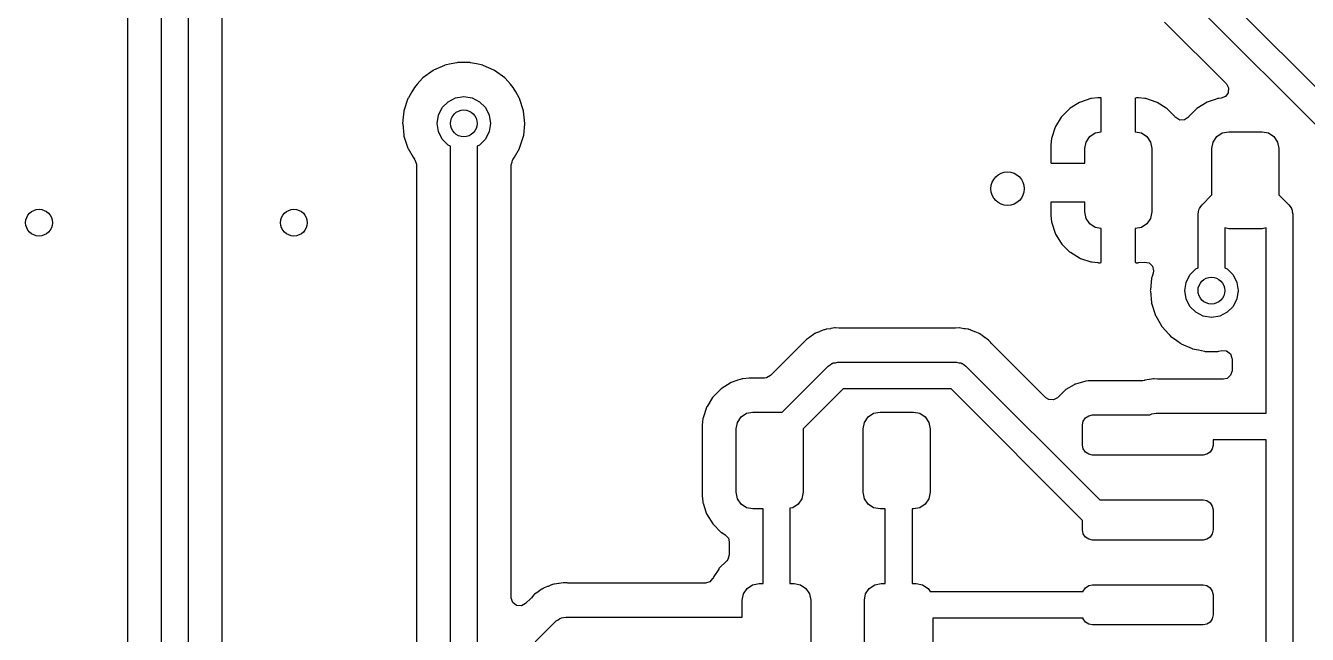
# Model space of a CAD drawing. Extents: x 61 to 228, y -146 to -45.
# Drawn here: x 125.53 to 144.69, y -97.6 to -88.49 of the extents above; entities that cross this region are included whole.
import ezdxf

# ---------------------------------------------------------------- set-up
doc = ezdxf.new("R2010")
doc.units = 0
doc.layers.add('BLACK', color=7, linetype='CONTINUOUS')

msp = doc.modelspace()

# ---------------------------------------------------------------- linework, layer by layer
at = {"layer": 'BLACK', "linetype": 'CONTINUOUS'}
for p, q in [((127.562, -122.548), (127.562, -61.2968)), ((127.962, -61.214), (127.962, -122.708)), ((128.47, -122.547), (128.47, -61.2429)), ((127.053, -61.5597), (127.053, -122.176)), ((145.296, -90.4608), (142.73, -87.895)), ((143.18, -87.7792), (145.492, -90.0908)), ((142.556, -88.4404), (143.479, -89.3633)), ((131.792, -89.0893), (131.629, -89.1616)), ((131.798, -89.0866), (131.792, -89.0893)), ((131.792, -89.0893), (131.792, -89.0893)), ((131.891, -89.0668), (131.798, -89.0866)), ((131.978, -89.0483), (131.891, -89.0668)), ((131.985, -89.0469), (131.978, -89.0483)), ((131.978, -89.0483), (131.978, -89.0483)), ((132.175, -89.0469), (131.985, -89.0469)), ((132.182, -89.0483), (132.175, -89.0469)), ((132.269, -89.0668), (132.182, -89.0483)), ((132.182, -89.0483), (132.182, -89.0483)), ((132.362, -89.0866), (132.269, -89.0668)), ((132.368, -89.0893), (132.362, -89.0866)), ((132.531, -89.1616), (132.368, -89.0893)), ((132.368, -89.0893), (132.368, -89.0893)), ((131.464, -89.2815), (131.384, -89.3705)), ((131.469, -89.2766), (131.464, -89.2815)), ((131.464, -89.2815), (131.464, -89.2815)), ((131.623, -89.1643), (131.469, -89.2766)), ((131.629, -89.1616), (131.623, -89.1643)), ((131.629, -89.1616), (131.629, -89.1616)), ((132.537, -89.1643), (132.531, -89.1616)), ((132.531, -89.1616), (132.531, -89.1616)), ((132.691, -89.2766), (132.537, -89.1643)), ((132.696, -89.2815), (132.691, -89.2766)), ((132.776, -89.3705), (132.696, -89.2815)), ((132.696, -89.2815), (132.696, -89.2815)), ((131.341, -89.4185), (131.303, -89.484)), ((131.384, -89.3705), (131.341, -89.4185)), ((132.819, -89.4185), (132.776, -89.3705)), ((132.857, -89.484), (132.819, -89.4185)), ((143.479, -89.3633), (143.513, -89.4256)), ((143.513, -89.4256), (143.508, -89.4965)), ((131.245, -89.5839), (131.186, -89.7655)), ((131.251, -89.5737), (131.245, -89.5839)), ((131.303, -89.484), (131.251, -89.5737)), ((131.756, -89.7203), (131.845, -89.6318)), ((131.845, -89.6318), (131.956, -89.575)), ((131.956, -89.575), (132.08, -89.5554)), ((132.08, -89.5554), (132.204, -89.575)), ((132.204, -89.575), (132.315, -89.6318)), ((132.315, -89.6318), (132.404, -89.7203)), ((132.909, -89.5737), (132.857, -89.484)), ((132.915, -89.5839), (132.909, -89.5737)), ((132.974, -89.7655), (132.915, -89.5839)), ((141.284, -89.6428), (141.146, -89.7281)), ((141.297, -89.6366), (141.284, -89.6428)), ((141.451, -89.5851), (141.297, -89.6366)), ((141.465, -89.5823), (141.451, -89.5851)), ((141.56, -89.5723), (141.465, -89.5823)), ((141.567, -89.572), (141.56, -89.5723)), ((141.596, -89.572), (141.567, -89.572)), ((141.604, -89.5737), (141.596, -89.572)), ((141.606, -89.5749), (141.604, -89.5737)), ((141.61, -89.5901), (141.606, -89.5749)), ((141.61, -90.0808), (141.61, -89.5901)), ((142.12, -89.5779), (142.118, -89.5855)), ((142.118, -89.5855), (142.118, -90.0808)), ((142.121, -89.5765), (142.12, -89.5779)), ((142.136, -89.572), (142.121, -89.5765)), ((142.161, -89.572), (142.136, -89.572)), ((142.168, -89.5723), (142.161, -89.572)), ((142.262, -89.582), (142.168, -89.5723)), ((142.275, -89.5849), (142.262, -89.582)), ((142.43, -89.636), (142.275, -89.5849)), ((142.443, -89.6422), (142.43, -89.636)), ((142.581, -89.7272), (142.443, -89.6422)), ((143.19, -89.6384), (143.04, -89.7315)), ((143.297, -89.6029), (143.19, -89.6384)), ((143.351, -89.5847), (143.297, -89.6029)), ((143.358, -89.5825), (143.351, -89.5847)), ((143.351, -89.5847), (143.351, -89.5847)), ((143.365, -89.5818), (143.358, -89.5825)), ((143.403, -89.5778), (143.365, -89.5818)), ((143.365, -89.5818), (143.365, -89.5818)), ((143.466, -89.5533), (143.403, -89.5778)), ((143.508, -89.4965), (143.466, -89.5533)), ((131.186, -89.7721), (131.176, -89.8608)), ((131.186, -89.7655), (131.186, -89.7721)), ((131.186, -89.7721), (131.186, -89.7721)), ((131.68, -89.9554), (131.7, -89.8318)), ((131.7, -89.8318), (131.756, -89.7203)), ((132.404, -89.7203), (132.46, -89.8318)), ((132.46, -89.8318), (132.48, -89.9554)), ((132.974, -89.7721), (132.974, -89.7655)), ((132.984, -89.8608), (132.974, -89.7721)), ((132.974, -89.7721), (132.974, -89.7721)), ((141.02, -89.8518), (141.011, -89.8632)), ((141.135, -89.7371), (141.02, -89.8518)), ((141.146, -89.7281), (141.135, -89.7371)), ((142.592, -89.7363), (142.581, -89.7272)), ((142.707, -89.8508), (142.592, -89.7363)), ((142.715, -89.8609), (142.707, -89.8508)), ((142.915, -89.8567), (142.912, -89.8612)), ((143.04, -89.7315), (142.915, -89.8567)), ((131.176, -89.8608), (131.166, -89.9554)), ((131.166, -89.9554), (131.167, -89.962)), ((131.167, -89.962), (131.185, -90.1296)), ((131.7, -90.079), (131.68, -89.9554)), ((132.48, -89.9554), (132.46, -90.079)), ((132.975, -90.1296), (132.993, -89.962)), ((132.994, -89.9554), (132.984, -89.8608)), ((132.993, -89.962), (132.994, -89.9554)), ((140.92, -90.0144), (140.869, -90.1687)), ((140.926, -90.0012), (140.92, -90.0144)), ((141.011, -89.8632), (140.926, -90.0012)), ((142.722, -89.8694), (142.715, -89.8609)), ((142.784, -89.9051), (142.722, -89.8694)), ((142.855, -89.9018), (142.784, -89.9051)), ((142.912, -89.8612), (142.855, -89.9018)), ((131.185, -90.1296), (131.186, -90.1454)), ((131.186, -90.1454), (131.245, -90.327)), ((131.756, -90.1905), (131.7, -90.079)), ((131.845, -90.279), (131.756, -90.1905)), ((132.404, -90.1905), (132.315, -90.279)), ((132.46, -90.079), (132.404, -90.1905)), ((132.915, -90.327), (132.974, -90.1454)), ((132.974, -90.1454), (132.975, -90.1296)), ((140.866, -90.1821), (140.856, -90.2764)), ((140.869, -90.1687), (140.866, -90.1821)), ((141.364, -90.33), (141.383, -90.2343)), ((141.383, -90.2343), (141.437, -90.1532)), ((141.437, -90.1532), (141.518, -90.099)), ((141.518, -90.099), (141.61, -90.0808)), ((142.118, -90.0808), (142.21, -90.099)), ((142.21, -90.099), (142.291, -90.1532)), ((142.291, -90.1532), (142.345, -90.2343)), ((142.345, -90.2343), (142.364, -90.33)), ((143.264, -90.33), (143.283, -90.2343)), ((143.283, -90.2343), (143.337, -90.1532)), ((143.337, -90.1532), (143.418, -90.099)), ((143.418, -90.099), (143.514, -90.08)), ((143.514, -90.08), (144.014, -90.08)), ((144.014, -90.08), (144.11, -90.099)), ((144.11, -90.099), (144.191, -90.1532)), ((144.191, -90.1532), (144.245, -90.2343)), ((144.245, -90.2343), (144.264, -90.33)), ((131.245, -90.327), (131.249, -90.3327)), ((131.249, -90.3327), (131.249, -90.3327)), ((131.249, -90.3327), (131.323, -90.4607)), ((131.88, -90.2969), (131.845, -90.279)), ((131.88, -102.87), (131.88, -90.2969)), ((132.315, -90.279), (132.28, -90.2969)), ((132.28, -90.2969), (132.28, -102.787)), ((132.837, -90.4607), (132.911, -90.3327)), ((132.911, -90.3327), (132.915, -90.327)), ((132.911, -90.3327), (132.911, -90.3327)), ((140.856, -90.2764), (140.856, -90.2829)), ((140.856, -90.2829), (140.856, -90.5329)), ((141.364, -90.551), (141.364, -90.33)), ((142.364, -90.33), (142.364, -91.28)), ((143.264, -91.0222), (143.264, -90.33)), ((144.264, -90.33), (144.264, -91.0222)), ((131.323, -90.4607), (131.341, -90.4924)), ((131.341, -90.4924), (131.345, -90.4973)), ((131.345, -90.4973), (131.347, -90.5001)), ((131.347, -90.5001), (131.371, -90.567)), ((131.371, -90.567), (131.371, -90.5742)), ((131.371, -90.5742), (131.371, -102.841)), ((132.788, -90.5742), (132.801, -90.5329)), ((132.788, -97.0453), (132.788, -90.5742)), ((132.801, -90.5329), (132.809, -90.5061)), ((132.809, -90.5061), (132.813, -90.5001)), ((132.813, -90.5001), (132.815, -90.4973)), ((132.815, -90.4973), (132.819, -90.4924)), ((132.819, -90.4924), (132.837, -90.4607)), ((140.856, -90.5329), (140.86, -90.5481)), ((140.86, -90.5481), (140.862, -90.5493)), ((140.862, -90.5493), (140.87, -90.551)), ((140.87, -90.551), (141.364, -90.551)), ((141.364, -91.132), (140.856, -91.132)), ((140.856, -91.132), (140.856, -91.3271)), ((141.364, -91.28), (141.364, -91.132)), ((143.076, -91.226), (143.097, -91.1999)), ((143.097, -91.1999), (143.115, -91.1716)), ((143.115, -91.1716), (143.264, -91.0222)), ((144.264, -91.0222), (144.414, -91.1718)), ((144.414, -91.1718), (144.431, -91.2001)), ((144.431, -91.2001), (144.452, -91.2263)), ((140.856, -91.3271), (140.856, -91.3336)), ((140.856, -91.3336), (140.866, -91.4292)), ((141.383, -91.3757), (141.364, -91.28)), ((141.437, -91.4568), (141.383, -91.3757)), ((142.345, -91.3757), (142.291, -91.4568)), ((142.364, -91.28), (142.345, -91.3757)), ((143.056, -91.3127), (143.063, -91.2801)), ((143.056, -92.1145), (143.056, -91.3127)), ((143.063, -91.2801), (143.067, -91.2469)), ((143.067, -91.2469), (143.073, -91.2372)), ((143.073, -91.2372), (143.076, -91.226)), ((144.452, -91.2263), (144.455, -91.2375)), ((144.455, -91.2375), (144.461, -91.2472)), ((144.461, -91.2472), (144.465, -91.2804)), ((144.465, -91.2804), (144.472, -91.313)), ((144.472, -91.313), (144.472, -116.332)), ((140.866, -91.4292), (140.869, -91.4426)), ((140.869, -91.4426), (140.921, -91.5968)), ((141.518, -91.511), (141.437, -91.4568)), ((141.61, -91.5292), (141.518, -91.511)), ((141.61, -92.0245), (141.61, -91.5292)), ((142.21, -91.511), (142.118, -91.5292)), ((142.118, -91.5292), (142.118, -92.0199)), ((142.291, -91.4568), (142.21, -91.511)), ((143.514, -91.53), (143.456, -91.5185)), ((143.456, -91.5185), (143.456, -92.1145)), ((144.014, -91.53), (143.514, -91.53)), ((144.072, -91.5185), (144.014, -91.53)), ((144.072, -94.288), (144.072, -91.5185)), ((140.921, -91.5968), (140.927, -91.61)), ((140.927, -91.61), (141.012, -91.7478)), ((141.012, -91.7478), (141.021, -91.7592)), ((141.021, -91.7592), (141.136, -91.8737)), ((141.136, -91.8737), (141.147, -91.8828)), ((141.147, -91.8828), (141.285, -91.9678)), ((141.285, -91.9678), (141.298, -91.974)), ((141.298, -91.974), (141.453, -92.0251)), ((141.453, -92.0251), (141.466, -92.028)), ((141.466, -92.028), (141.56, -92.0377)), ((141.56, -92.0377), (141.567, -92.038)), ((141.567, -92.038), (141.592, -92.038)), ((141.592, -92.038), (141.607, -92.0335)), ((141.607, -92.0335), (141.608, -92.0321)), ((141.608, -92.0321), (141.61, -92.0245)), ((142.118, -92.0199), (142.122, -92.0351)), ((142.122, -92.0351), (142.124, -92.0363)), ((142.124, -92.0363), (142.132, -92.038)), ((142.132, -92.038), (142.161, -92.038)), ((142.161, -92.038), (142.168, -92.0377)), ((142.168, -92.0377), (142.253, -92.0288)), ((142.253, -92.0288), (142.323, -92.0416)), ((142.323, -92.0416), (142.375, -92.0902)), ((142.375, -92.0902), (142.392, -92.1591)), ((142.392, -92.1591), (142.386, -92.193)), ((142.932, -92.2209), (143.021, -92.1324)), ((143.021, -92.1324), (143.056, -92.1145)), ((143.456, -92.1145), (143.491, -92.1324)), ((143.491, -92.1324), (143.58, -92.2209)), ((142.362, -92.2726), (142.344, -92.4458)), ((142.364, -92.2598), (142.362, -92.2661)), ((142.362, -92.2661), (142.362, -92.2726)), ((142.362, -92.2726), (142.362, -92.2726)), ((142.386, -92.193), (142.364, -92.2598)), ((142.364, -92.2598), (142.364, -92.2598)), ((142.856, -92.456), (142.876, -92.3324)), ((142.876, -92.3324), (142.932, -92.2209)), ((143.58, -92.2209), (143.636, -92.3324)), ((143.636, -92.3324), (143.656, -92.456)), ((142.344, -92.4458), (142.342, -92.456)), ((142.342, -92.456), (142.343, -92.4626)), ((142.343, -92.4626), (142.361, -92.6337)), ((142.876, -92.5796), (142.856, -92.456)), ((143.656, -92.456), (143.636, -92.5796)), ((142.361, -92.6337), (142.362, -92.6459)), ((142.362, -92.6459), (142.421, -92.8276)), ((142.932, -92.6911), (142.876, -92.5796)), ((143.021, -92.7796), (142.932, -92.6911)), ((143.58, -92.6911), (143.491, -92.7796)), ((143.636, -92.5796), (143.58, -92.6911)), ((142.421, -92.8276), (142.425, -92.8333)), ((142.425, -92.8333), (142.425, -92.8333)), ((142.425, -92.8333), (142.444, -92.8662)), ((142.444, -92.8662), (142.517, -92.9929)), ((143.132, -92.8364), (143.021, -92.7796)), ((143.256, -92.856), (143.132, -92.8364)), ((143.38, -92.8364), (143.256, -92.856)), ((143.491, -92.7796), (143.38, -92.8364)), ((137.305, -93.1117), (137.254, -93.1506)), ((137.312, -93.1086), (137.305, -93.1117)), ((137.314, -93.1073), (137.312, -93.1086)), ((137.329, -93.0991), (137.314, -93.1073)), ((137.331, -93.0978), (137.329, -93.0991)), ((137.337, -93.0935), (137.331, -93.0978)), ((137.397, -93.0709), (137.337, -93.0935)), ((137.403, -93.0684), (137.397, -93.0709)), ((137.437, -93.0535), (137.403, -93.0684)), ((137.462, -93.0428), (137.437, -93.0535)), ((137.469, -93.0414), (137.462, -93.0428)), ((137.472, -93.0407), (137.469, -93.0414)), ((137.488, -93.0362), (137.472, -93.0407)), ((137.491, -93.0356), (137.488, -93.0362)), ((137.498, -93.0329), (137.491, -93.0356)), ((137.561, -93.0252), (137.498, -93.0329)), ((137.568, -93.0243), (137.561, -93.0252)), ((137.597, -93.0192), (137.568, -93.0243)), ((137.623, -93.0146), (137.597, -93.0192)), ((137.631, -93.0133), (137.623, -93.0146)), ((137.623, -93.0146), (137.623, -93.0146)), ((137.638, -93.0138), (137.631, -93.0133)), ((137.688, -93.0172), (137.638, -93.0138)), ((137.638, -93.0138), (137.638, -93.0138)), ((137.697, -93.0175), (137.688, -93.0172)), ((139.421, -93.0175), (137.697, -93.0175)), ((139.429, -93.0173), (139.421, -93.0175)), ((139.483, -93.0141), (139.429, -93.0173)), ((139.491, -93.0137), (139.483, -93.0141)), ((139.483, -93.0141), (139.483, -93.0141)), ((139.554, -93.0253), (139.491, -93.0137)), ((139.56, -93.0264), (139.554, -93.0253)), ((139.579, -93.0288), (139.56, -93.0264)), ((139.616, -93.0337), (139.579, -93.0288)), ((139.623, -93.0347), (139.616, -93.0337)), ((139.616, -93.0337), (139.616, -93.0337)), ((139.631, -93.0375), (139.623, -93.0347)), ((139.633, -93.0381), (139.631, -93.0375)), ((139.649, -93.0428), (139.633, -93.0381)), ((139.652, -93.0436), (139.649, -93.0428)), ((139.659, -93.045), (139.652, -93.0436)), ((139.718, -93.0712), (139.659, -93.045)), ((139.724, -93.0738), (139.718, -93.0712)), ((139.776, -93.0942), (139.724, -93.0738)), ((139.776, -93.0943), (139.776, -93.0942)), ((139.783, -93.097), (139.776, -93.0943)), ((139.789, -93.1014), (139.783, -93.097)), ((139.792, -93.1026), (139.789, -93.1014)), ((139.807, -93.111), (139.792, -93.1026)), ((139.809, -93.1124), (139.807, -93.111)), ((139.816, -93.1155), (139.809, -93.1124)), ((139.822, -93.1202), (139.816, -93.1155)), ((142.517, -92.9929), (142.521, -92.9979)), ((142.521, -92.9979), (142.521, -92.9979)), ((142.521, -92.9979), (142.62, -93.1078)), ((142.62, -93.1078), (142.645, -93.1349)), ((137.15, -93.2424), (136.666, -93.7256)), ((137.155, -93.2372), (137.15, -93.2424)), ((137.191, -93.1963), (137.155, -93.2372)), ((137.196, -93.1906), (137.191, -93.1963)), ((137.191, -93.1963), (137.191, -93.1963)), ((137.202, -93.1863), (137.196, -93.1906)), ((137.249, -93.1545), (137.202, -93.1863)), ((137.202, -93.1863), (137.202, -93.1863)), ((137.254, -93.1506), (137.249, -93.1545)), ((139.866, -93.1549), (139.822, -93.1202)), ((139.871, -93.1589), (139.866, -93.1549)), ((139.924, -93.1956), (139.871, -93.1589)), ((139.952, -93.2277), (139.924, -93.1956)), ((139.962, -93.2392), (139.952, -93.2277)), ((139.967, -93.2455), (139.962, -93.2392)), ((140.779, -94.0568), (139.967, -93.2455)), ((142.645, -93.1349), (142.74, -93.2039)), ((142.74, -93.2039), (142.793, -93.2424)), ((142.793, -93.2424), (142.799, -93.2471)), ((142.799, -93.2471), (142.805, -93.2498)), ((142.805, -93.2498), (142.805, -93.2498)), ((142.805, -93.2498), (142.967, -93.3216)), ((142.967, -93.3216), (142.974, -93.3248)), ((142.974, -93.3248), (143.062, -93.3436)), ((143.062, -93.3436), (143.154, -93.3631)), ((143.154, -93.3631), (143.154, -93.3631)), ((143.154, -93.3631), (143.161, -93.3645)), ((143.161, -93.3645), (143.351, -93.3645)), ((143.351, -93.3645), (143.365, -93.3616)), ((143.365, -93.3616), (143.411, -93.3518)), ((143.411, -93.3518), (143.482, -93.3572)), ((143.482, -93.3572), (143.539, -93.4)), ((143.539, -93.4), (143.563, -93.4666)), ((143.563, -93.4666), (143.564, -93.475)), ((143.564, -93.475), (143.564, -93.6535)), ((136.84, -94.271), (137.527, -93.5843)), ((137.527, -93.5843), (137.555, -93.5666)), ((137.555, -93.5666), (137.581, -93.5458)), ((137.581, -93.5458), (137.592, -93.5432)), ((137.592, -93.5432), (137.602, -93.5371)), ((137.602, -93.5371), (137.635, -93.5334)), ((137.635, -93.5334), (137.668, -93.526)), ((137.668, -93.526), (139.446, -93.526)), ((139.446, -93.526), (139.479, -93.5335)), ((139.479, -93.5335), (139.512, -93.5372)), ((139.512, -93.5372), (139.522, -93.5434)), ((139.522, -93.5434), (139.533, -93.5459)), ((139.533, -93.5459), (139.559, -93.5668)), ((139.559, -93.5668), (139.587, -93.5846)), ((139.587, -93.5846), (141.588, -95.585)), ((143.564, -93.6535), (143.543, -93.7216)), ((136.078, -93.8294), (135.928, -93.9225)), ((136.147, -93.8065), (136.078, -93.8294)), ((136.239, -93.7757), (136.147, -93.8065)), ((136.246, -93.7735), (136.239, -93.7757)), ((136.239, -93.7757), (136.239, -93.7757)), ((136.253, -93.7728), (136.246, -93.7735)), ((136.348, -93.7628), (136.253, -93.7728)), ((136.253, -93.7728), (136.253, -93.7728)), ((136.352, -93.7625), (136.348, -93.7628)), ((136.348, -93.7628), (136.348, -93.7628)), ((136.577, -93.7625), (136.352, -93.7625)), ((136.604, -93.7596), (136.577, -93.7625)), ((136.666, -93.7256), (136.604, -93.7596)), ((141.202, -93.8646), (141.08, -93.9365)), ((141.216, -93.8559), (141.202, -93.8646)), ((141.224, -93.8536), (141.216, -93.8559)), ((141.296, -93.8327), (141.224, -93.8536)), ((141.224, -93.8536), (141.224, -93.8536)), ((141.376, -93.8094), (141.296, -93.8327)), ((141.383, -93.8089), (141.376, -93.8094)), ((141.411, -93.8067), (141.383, -93.8089)), ((141.383, -93.8089), (141.383, -93.8089)), ((141.413, -93.8065), (141.411, -93.8067)), ((141.411, -93.8067), (141.411, -93.8067)), ((142.205, -93.8065), (141.413, -93.8065)), ((142.226, -93.8046), (142.205, -93.8065)), ((142.232, -93.8036), (142.226, -93.8046)), ((142.252, -93.7982), (142.232, -93.8036)), ((142.255, -93.7976), (142.252, -93.7982)), ((142.262, -93.7949), (142.255, -93.7976)), ((142.325, -93.7872), (142.262, -93.7949)), ((142.332, -93.7863), (142.325, -93.7872)), ((142.361, -93.7812), (142.332, -93.7863)), ((142.387, -93.7766), (142.361, -93.7812)), ((142.395, -93.7753), (142.387, -93.7766)), ((142.387, -93.7766), (142.387, -93.7766)), ((142.402, -93.7758), (142.395, -93.7753)), ((142.452, -93.7792), (142.402, -93.7758)), ((142.402, -93.7758), (142.402, -93.7758)), ((142.461, -93.7795), (142.452, -93.7792)), ((143.438, -93.7795), (142.461, -93.7795)), ((143.49, -93.7681), (143.438, -93.7795)), ((143.543, -93.7216), (143.49, -93.7681)), ((135.799, -94.0539), (135.716, -94.188)), ((135.803, -94.0477), (135.799, -94.0539)), ((135.799, -94.0539), (135.799, -94.0539)), ((135.928, -93.9225), (135.803, -94.0477)), ((137.751, -93.926), (137.152, -94.5248)), ((139.363, -93.926), (137.751, -93.926)), ((141.33, -95.8928), (139.363, -93.926)), ((140.824, -94.0858), (140.779, -94.0568)), ((140.957, -94.0568), (140.895, -94.0908)), ((141.073, -93.9405), (140.957, -94.0568)), ((141.08, -93.9365), (141.073, -93.9405)), ((141.08, -93.9365), (141.08, -93.9365)), ((135.708, -94.2052), (135.657, -94.3568)), ((135.71, -94.1983), (135.708, -94.2052)), ((135.716, -94.188), (135.71, -94.1983)), ((140.895, -94.0908), (140.824, -94.0858)), ((135.65, -94.4104), (135.643, -94.4706)), ((135.654, -94.373), (135.65, -94.4104)), ((135.657, -94.3568), (135.654, -94.3661)), ((135.654, -94.3661), (135.654, -94.373)), ((135.654, -94.373), (135.654, -94.373)), ((136.152, -94.521), (136.171, -94.4253)), ((136.171, -94.4253), (136.225, -94.3442)), ((136.225, -94.3442), (136.306, -94.29)), ((136.306, -94.29), (136.402, -94.271)), ((136.402, -94.271), (136.84, -94.271)), ((138.052, -94.521), (138.071, -94.4253)), ((138.071, -94.4253), (138.125, -94.3442)), ((138.125, -94.3442), (138.206, -94.29)), ((138.206, -94.29), (138.302, -94.271)), ((138.302, -94.271), (138.802, -94.271)), ((138.802, -94.271), (138.898, -94.29)), ((138.898, -94.29), (138.979, -94.3442)), ((138.979, -94.3442), (139.033, -94.4253)), ((139.033, -94.4253), (139.052, -94.521)), ((141.33, -94.465), (141.341, -94.4076)), ((141.341, -94.4076), (141.374, -94.3589)), ((141.374, -94.3589), (141.423, -94.3264)), ((141.423, -94.3264), (141.48, -94.315)), ((141.48, -94.315), (142.336, -94.315)), ((142.336, -94.315), (142.345, -94.3078)), ((142.345, -94.3078), (142.356, -94.3052)), ((142.356, -94.3052), (142.366, -94.2991)), ((142.366, -94.2991), (142.399, -94.2954)), ((142.399, -94.2954), (142.432, -94.288)), ((142.432, -94.288), (144.072, -94.288)), ((135.643, -94.4706), (135.643, -95.5214)), ((136.152, -95.471), (136.152, -94.521)), ((137.152, -94.5248), (137.152, -95.471)), ((138.052, -95.471), (138.052, -94.521)), ((139.052, -94.521), (139.052, -95.471)), ((141.33, -94.765), (141.33, -94.465)), ((141.341, -94.8224), (141.33, -94.765)), ((141.374, -94.8711), (141.341, -94.8224)), ((143.269, -94.8224), (143.236, -94.8711)), ((143.28, -94.765), (143.269, -94.8224)), ((144.072, -94.688), (143.28, -94.688)), ((143.28, -94.688), (143.28, -94.765)), ((144.072, -103.94), (144.072, -94.688)), ((141.423, -94.9036), (141.374, -94.8711)), ((141.48, -94.915), (141.423, -94.9036)), ((143.13, -94.915), (141.48, -94.915)), ((143.187, -94.9036), (143.13, -94.915)), ((143.236, -94.8711), (143.187, -94.9036)), ((135.643, -95.5214), (135.644, -95.5246)), ((135.644, -95.5246), (135.644, -95.5246)), ((135.644, -95.5246), (135.653, -95.6115)), ((136.171, -95.5667), (136.152, -95.471)), ((136.225, -95.6478), (136.171, -95.5667)), ((137.133, -95.5667), (137.079, -95.6478)), ((137.152, -95.471), (137.133, -95.5667)), ((138.071, -95.5667), (138.052, -95.471)), ((138.125, -95.6478), (138.071, -95.5667)), ((139.033, -95.5667), (138.979, -95.6478)), ((139.052, -95.471), (139.033, -95.5667)), ((141.588, -95.585), (143.13, -95.585)), ((143.13, -95.585), (143.187, -95.5964)), ((143.187, -95.5964), (143.236, -95.6289)), ((135.653, -95.6115), (135.654, -95.6272)), ((135.654, -95.6272), (135.657, -95.6337)), ((135.657, -95.6337), (135.657, -95.6337)), ((135.657, -95.6337), (135.7, -95.7636)), ((135.7, -95.7636), (135.71, -95.7949)), ((135.71, -95.7949), (135.804, -95.9453)), ((136.306, -95.702), (136.225, -95.6478)), ((136.402, -95.721), (136.306, -95.702)), ((136.555, -95.721), (136.402, -95.721)), ((136.555, -96.836), (136.555, -95.721)), ((136.998, -95.702), (136.956, -95.7104)), ((136.956, -95.7104), (136.956, -96.836)), ((137.079, -95.6478), (136.998, -95.702)), ((138.206, -95.702), (138.125, -95.6478)), ((138.302, -95.721), (138.206, -95.702)), ((138.38, -95.721), (138.302, -95.721)), ((138.38, -96.836), (138.38, -95.721)), ((138.802, -95.721), (138.78, -95.721)), ((138.78, -95.721), (138.78, -96.836)), ((138.898, -95.702), (138.802, -95.721)), ((138.979, -95.6478), (138.898, -95.702)), ((143.236, -95.6289), (143.269, -95.6776)), ((143.269, -95.6776), (143.28, -95.735)), ((143.28, -95.735), (143.28, -96.035)), ((135.804, -95.9453), (135.929, -96.0703)), ((141.33, -96.035), (141.33, -95.8928)), ((135.929, -96.0703), (135.935, -96.0741)), ((135.935, -96.0741), (135.935, -96.0741)), ((135.935, -96.0741), (135.987, -96.1063)), ((135.987, -96.1063), (136.035, -96.1591)), ((136.035, -96.1591), (136.047, -96.2136)), ((141.341, -96.0924), (141.33, -96.035)), ((141.374, -96.1411), (141.341, -96.0924)), ((141.423, -96.1736), (141.374, -96.1411)), ((141.48, -96.185), (141.423, -96.1736)), ((143.187, -96.1736), (143.13, -96.185)), ((143.236, -96.1411), (143.187, -96.1736)), ((143.269, -96.0924), (143.236, -96.1411)), ((143.28, -96.035), (143.269, -96.0924)), ((136.047, -96.2136), (136.047, -96.407)), ((143.13, -96.185), (141.48, -96.185)), ((136.01, -96.496), (135.894, -96.6127)), ((136.027, -96.4751), (136.01, -96.496)), ((136.047, -96.407), (136.027, -96.4751)), ((135.82, -96.7318), (135.801, -96.7633)), ((135.89, -96.6189), (135.82, -96.7318)), ((135.894, -96.6127), (135.89, -96.6189)), ((135.89, -96.6189), (135.89, -96.6189)), ((133.213, -96.9427), (133.19, -96.9606)), ((133.235, -96.9263), (133.213, -96.9427)), ((133.241, -96.9217), (133.235, -96.9263)), ((133.235, -96.9263), (133.235, -96.9263)), ((133.248, -96.9186), (133.241, -96.9217)), ((133.25, -96.9173), (133.248, -96.9186)), ((133.265, -96.9091), (133.25, -96.9173)), ((133.267, -96.9078), (133.265, -96.9091)), ((133.273, -96.9035), (133.267, -96.9078)), ((133.28, -96.9008), (133.273, -96.9035)), ((133.333, -96.8809), (133.28, -96.9008)), ((133.28, -96.9008), (133.28, -96.9008)), ((133.339, -96.8784), (133.333, -96.8809)), ((133.391, -96.8558), (133.339, -96.8784)), ((133.398, -96.8528), (133.391, -96.8558)), ((133.391, -96.8558), (133.391, -96.8558)), ((133.405, -96.8515), (133.398, -96.8528)), ((133.408, -96.8507), (133.405, -96.8515)), ((133.424, -96.8462), (133.408, -96.8507)), ((133.427, -96.8456), (133.424, -96.8462)), ((133.434, -96.8429), (133.427, -96.8456)), ((133.497, -96.8352), (133.434, -96.8429)), ((133.504, -96.8343), (133.497, -96.8352)), ((133.567, -96.8233), (133.504, -96.8343)), ((133.574, -96.8238), (133.567, -96.8233)), ((133.624, -96.8272), (133.574, -96.8238)), ((133.574, -96.8238), (133.574, -96.8238)), ((133.633, -96.8275), (133.624, -96.8272)), ((135.692, -96.8275), (133.633, -96.8275)), ((135.759, -96.808), (135.692, -96.8275)), ((135.799, -96.7622), (135.759, -96.808)), ((135.801, -96.7633), (135.799, -96.7622)), ((136.262, -96.9903), (136.316, -96.9092)), ((136.316, -96.9092), (136.397, -96.855)), ((136.397, -96.855), (136.493, -96.836)), ((136.493, -96.836), (136.555, -96.836)), ((136.956, -96.836), (137.018, -96.836)), ((137.018, -96.836), (137.114, -96.855)), ((137.114, -96.855), (137.195, -96.9092)), ((137.195, -96.9092), (137.249, -96.9903)), ((138.087, -96.9903), (138.141, -96.9092)), ((138.141, -96.9092), (138.222, -96.855)), ((138.222, -96.855), (138.318, -96.836)), ((138.318, -96.836), (138.38, -96.836)), ((138.78, -96.836), (138.843, -96.836)), ((138.843, -96.836), (138.939, -96.855)), ((138.939, -96.855), (139.02, -96.9092)), ((139.02, -96.9092), (139.05, -96.955)), ((141.34, -96.955), (141.341, -96.9476)), ((141.341, -96.9476), (141.374, -96.8989)), ((141.374, -96.8989), (141.423, -96.8664)), ((141.423, -96.8664), (141.48, -96.855)), ((141.48, -96.855), (143.13, -96.855)), ((143.13, -96.855), (143.187, -96.8664)), ((143.187, -96.8664), (143.236, -96.8989)), ((143.236, -96.8989), (143.269, -96.9476)), ((143.269, -96.9476), (143.28, -97.005)), ((132.789, -97.0543), (132.788, -97.0453)), ((132.814, -97.1208), (132.789, -97.0543)), ((132.87, -97.1634), (132.814, -97.1208)), ((133.004, -97.1344), (132.941, -97.1685)), ((133.086, -97.0524), (133.004, -97.1344)), ((133.091, -97.0472), (133.086, -97.0524)), ((133.127, -97.0063), (133.091, -97.0472)), ((133.132, -97.0006), (133.127, -97.0063)), ((133.127, -97.0063), (133.127, -97.0063)), ((133.138, -96.9963), (133.132, -97.0006)), ((133.185, -96.9645), (133.138, -96.9963)), ((133.138, -96.9963), (133.138, -96.9963)), ((133.19, -96.9606), (133.185, -96.9645)), ((136.243, -97.086), (136.262, -96.9903)), ((136.243, -97.336), (136.243, -97.086)), ((137.249, -96.9903), (137.268, -97.086)), ((137.268, -97.086), (137.268, -97.986)), ((138.068, -97.086), (138.087, -96.9903)), ((138.068, -97.986), (138.068, -97.086)), ((139.05, -96.955), (141.34, -96.955)), ((143.28, -97.005), (143.28, -97.305)), ((132.941, -97.1685), (132.87, -97.1634)), ((143.28, -97.305), (143.269, -97.3624)), ((132.574, -98.2836), (133.463, -97.3943)), ((133.463, -97.3943), (133.491, -97.3766)), ((133.491, -97.3766), (133.517, -97.3558)), ((133.517, -97.3558), (133.528, -97.3532)), ((133.528, -97.3532), (133.538, -97.3471)), ((133.538, -97.3471), (133.571, -97.3434)), ((133.571, -97.3434), (133.604, -97.336)), ((133.604, -97.336), (136.243, -97.336)), ((141.34, -97.355), (139.093, -97.355)), ((139.093, -97.355), (139.093, -97.986)), ((141.341, -97.3624), (141.34, -97.355)), ((141.374, -97.4111), (141.341, -97.3624)), ((141.423, -97.4436), (141.374, -97.4111)), ((141.48, -97.455), (141.423, -97.4436)), ((143.13, -97.455), (141.48, -97.455)), ((143.187, -97.4436), (143.13, -97.455)), ((143.236, -97.4111), (143.187, -97.4436)), ((143.269, -97.3624), (143.236, -97.4111))]:
    msp.add_line(p, q, dxfattribs=at)
at = {"layer": 'BLACK'}
for centre, radius in [((132.08, -89.9554), 0.2), ((140.208, -90.932), 0.25), ((125.73, -91.44), 0.2), ((129.54, -91.44), 0.2), ((143.256, -92.456), 0.2)]:
    msp.add_circle(centre, radius, dxfattribs=at)

doc.saveas('drawing.dxf')
